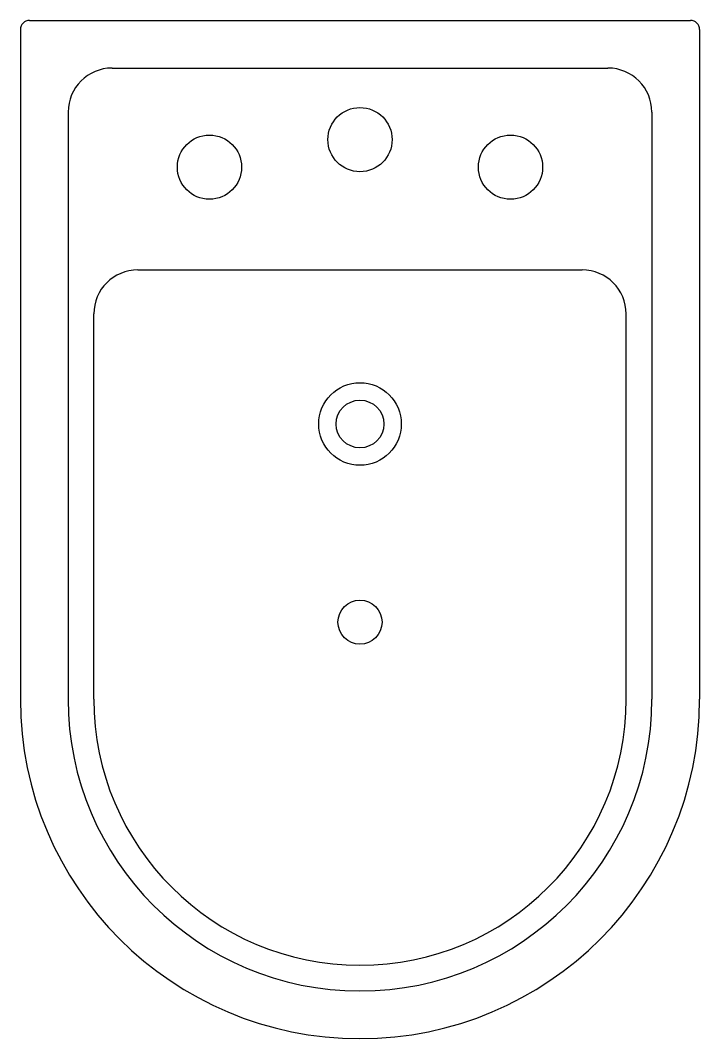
# Model space of a CAD drawing. Extents: x -843.692 to -843.322, y 509.803 to 510.358.
import ezdxf

# ---------------------------------------------------------------- set-up
doc = ezdxf.new("R2010")
doc.units = 0
doc.header["$LTSCALE"] = 50
doc.header["$MEASUREMENT"] = 0
doc.layers.add('A-PEÇAS', color=2, linetype='CONTINUOUS')

msp = doc.modelspace()

# ---------------------------------------------------------------- linework, layer by layer
at = {"layer": 'A-PEÇAS'}
for p, q in [((-843.68682, 510.35827), (-843.32682, 510.35827)), ((-843.69182, 510.35327), (-843.69182, 509.98827)), ((-843.32182, 510.35327), (-843.32182, 509.98827))]:
    msp.add_line(p, q, dxfattribs=at)
at = {"layer": 'A-PEÇAS', "color": 1}
for p, q in [((-843.64182, 510.33227), (-843.37182, 510.33227)), ((-843.66582, 510.30827), (-843.66582, 509.98827)), ((-843.34782, 510.30827), (-843.34782, 509.98827)), ((-843.62782, 510.22227), (-843.38582, 510.22227)), ((-843.65182, 509.98827), (-843.65182, 510.19827)), ((-843.36182, 509.98827), (-843.36182, 510.19827))]:
    msp.add_line(p, q, dxfattribs=at)
for centre, radius in [((-843.50682, 510.29327), 0.0175), ((-843.58882, 510.27827), 0.0175), ((-843.42482, 510.27827), 0.0175), ((-843.50682, 510.13827), 0.0225), ((-843.50682, 510.13827), 0.01301), ((-843.50682, 510.03027), 0.012)]:
    msp.add_circle(centre, radius, dxfattribs=at)
at = {"layer": 'A-PEÇAS'}
for centre, radius, start, end in [((-843.68682, 510.35327), 0.005, 90, 180), ((-843.32682, 510.35327), 0.005, 0, 90), ((-843.50682, 509.98827), 0.185, 180, 0)]:
    msp.add_arc(centre, radius, start, end, dxfattribs=at)
at = {"layer": 'A-PEÇAS', "color": 1}
for centre, radius, start, end in [((-843.64182, 510.30827), 0.024, 90, 180), ((-843.37182, 510.30827), 0.024, 0, 90), ((-843.62782, 510.19827), 0.024, 90, 180), ((-843.38582, 510.19827), 0.024, 0, 90), ((-843.50682, 509.98827), 0.159, 180, 0), ((-843.50682, 509.98827), 0.145, 180, 0)]:
    msp.add_arc(centre, radius, start, end, dxfattribs=at)

doc.saveas('drawing.dxf')
